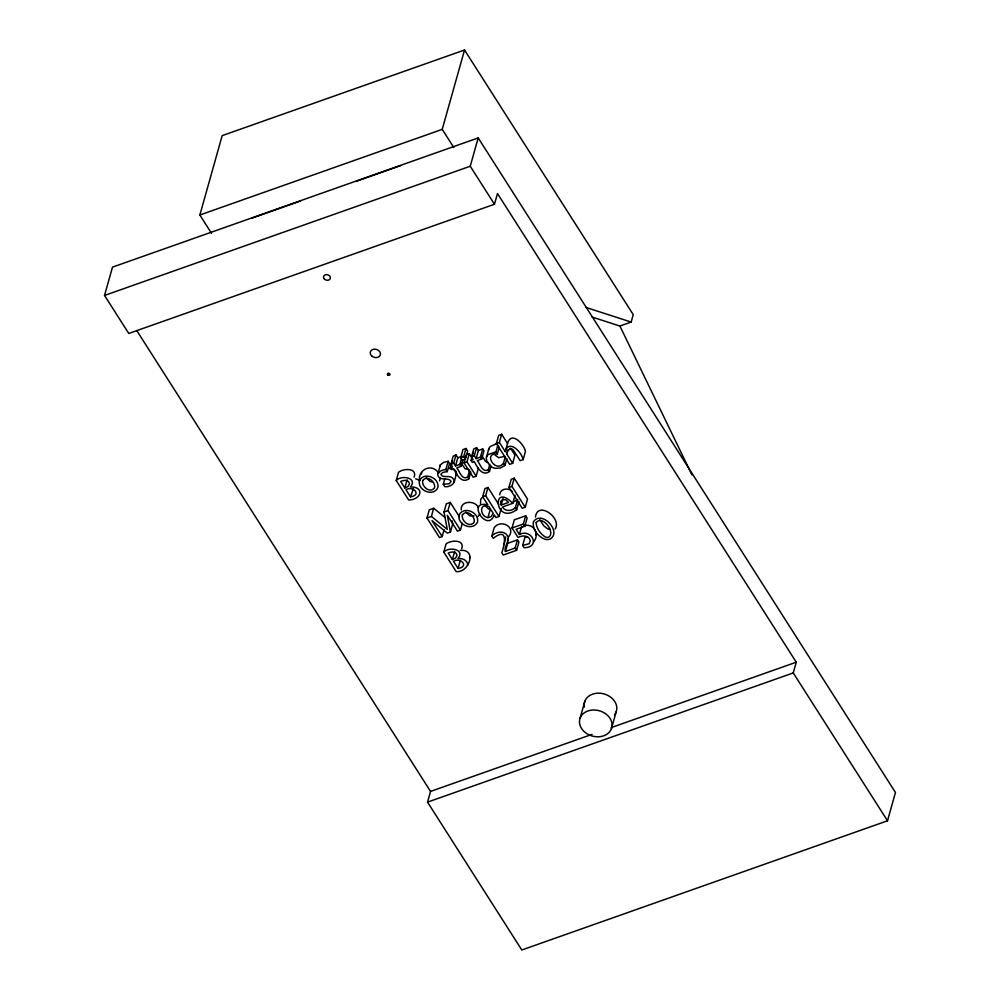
<?xml version="1.0" encoding="UTF-8"?>
<svg xmlns="http://www.w3.org/2000/svg" width="1000" height="1000" viewBox="0 0 1000 1000"><rect width="100%" height="100%" fill="white"/><g stroke="black" fill="none" stroke-linecap="round" stroke-linejoin="round"><path stroke-width="1.5" d="M522.663 545.413L524.15 547.737C541.112 547.388 531.725 528.175 519.375 534.475L516.087 529.325L524.825 526.25L527.125 518.088L525.675 515.812L514.312 519.825L512.025 527.987L518.075 537.487C522.087 535.075 528.987 535.112 530.262 540.65L529.212 543.713L522.663 545.413L524.963 537.25L527.513 537.075M533.75 541.788C540.125 533.612 533.475 522.863 523.775 525.7M467.638 565.225C467.962 560.312 462.088 557.888 457.912 558.575C465.712 549.587 449.012 546.188 443.775 552.1L456.225 571.638C469.075 572.925 477.425 548.737 460.213 550.413M443.263 484.263L444.787 486.65C449.425 487.55 457.875 482.663 452.512 477.975C449.375 474.825 442.863 478.575 440.812 474.363L442.863 472.388L447.25 471.625L449.55 463.462L448.162 461.3L443.85 462.287L440.363 464.837L437.738 474.688C438.888 481.863 448.638 476.512 451.125 481.463L449.175 483.738L443.263 484.263L444.8 478.825M454.237 482.05L456.6 472.962M499.738 494.825C499.812 488.625 508.663 487.275 512.212 491.5M419.387 480.75C417.425 490.525 433.338 497.188 437.85 487.663C439.85 477.875 423.875 471.225 419.387 480.75C418.162 468.675 432.5 463.075 438.75 473.237M421.463 474.012L421.688 472.587M440.375 478.075L439.55 480.788M440.037 466.525L440.363 464.837M501.662 434.275L499.375 442.438L505.238 451.637L507.537 443.475L501.662 434.275L498.675 435.337L496.388 443.5L509.675 464.338L512.663 463.288L506.75 454L507.75 450.775L509.925 449.05M505.238 451.637C508.963 438.512 521.912 452.587 523.138 459.588L520.15 460.637L513.125 449.862A2.325 1.85 15.7 0 0 509.925 449.05M507.537 443.475C511.262 430.35 524.212 444.425 525.438 451.425L523.138 459.588M507.45 540.363L507.863 538.65M887.513 820.788L793.25 672.925L796.263 662.212L497.488 193.538L494.475 204.25L128.763 333.462L104.537 295.45L112.487 267.137L478.2 137.925L895.462 792.475L887.513 820.788L521.8 950L427.537 802.138L430.55 791.425L136.812 330.65M211.55 233.337L199.862 215L222.175 135.638L464.538 50L633.25 314.662L631.175 322.062L619.913 326.037L592.137 317.062M453.8 147.513L442.225 129.362L464.538 50M494.475 204.25L470.238 166.238L478.2 137.925M396.225 480.487C401.463 474.562 418.162 477.975 410.363 486.962C424.9 486.625 421.488 499.762 408.675 500.025L396.225 480.487L398.512 472.325C403.288 468.275 417.638 467.675 414.113 477.2M404.85 487.95L400.7 481.45C403.663 479.963 408.787 479.462 409.525 483.738L407.975 486.562L404.85 487.95L407.137 479.787M410.513 496.838L405.962 489.712C413.137 485.3 422.05 495.125 410.513 496.838L413.462 488.45M444.087 529.763L442.175 536.562L439.45 537.525L426.987 517.987L429.288 509.825L433.7 508.263L445.025 517.5M426.987 517.987L431.4 516.425L433.7 508.263M447.25 471.625L445.875 469.462L448.162 461.3M470.8 471.95L468.888 478.75C461.7 484.212 456.375 474.2 453.775 468.925L451.712 469.65L450.462 467.7L452.525 466.962L450.875 464.363L453.162 456.2L456 454.9L457.812 457.75L455.513 465.913L459.825 464.387L461.35 458.95M450.462 467.7L452.375 460.887M455.513 465.913L453.7 463.062L456 454.9M431.4 516.425L447.262 529.35L444.025 511.975L446.312 503.812L450.262 502.413L459.4 516.737M460.712 457.7L463 449.538L465.988 448.488L467.65 451.087L465.363 459.25L462.375 460.3L460.712 457.7L463.7 456.65L465.988 448.488M442.175 536.562L432.013 520.625L447.35 533.138L450.425 532.05L447.312 515.275L457.45 531.163L460.425 530.112L447.962 510.575L450.262 502.413M469.663 470.15L467.75 476.962C461.875 480.7 459.475 470.925 456.763 467.863L461.075 466.337L462.987 459.538M478.45 468.025L476.15 476.188L473.162 477.238L464.025 462.9L466.325 454.738L469.312 453.688L473.125 459.688L471.062 460.412L472.312 462.375L474.375 461.637M476.15 476.188L467.013 461.85L469.312 453.688M443.775 552.1L446.062 543.938C450.838 539.9 465.188 539.3 461.662 548.812M450.425 532.05L452.725 523.888L452.163 520.837M471.062 460.412L473.363 452.25M474.3 455.775L476.587 447.612L473.762 448.925L471.475 457.088L474.3 455.775L476.112 458.638L480.425 457.113L482.713 448.95L478.413 450.475L476.112 458.638M460.425 530.112L462.337 523.312M452.4 559.575L448.25 553.062C451.213 551.587 456.337 551.075 457.075 555.35L455.525 558.175L452.4 559.575L454.688 551.413M489.875 464.237L488.338 469.675C482.475 473.425 480.075 463.65 477.362 460.588L481.662 459.062L483.963 450.9L482.713 448.95M486.538 456.95L488.837 448.787M458.062 568.45L453.512 561.325C460.688 556.912 469.6 566.737 458.062 568.45L460.35 560.288M474.3 461.512C476.925 466.8 482.238 476.962 489.487 471.475L491.012 466.037M501.238 508.338L498.95 516.5L495.938 517.562L494.225 514.875C487.612 533.812 465.538 499.837 487.85 504.862L482.65 496.712L484.95 488.55L487.95 487.5L498.75 504.438M505.4 456.438L503.488 463.25C495.712 473.688 482.375 452.7 497.362 453.975L495.975 451.8L497.887 444.988M498.95 516.5L485.65 495.662L487.95 487.5M497.362 453.975L499.275 447.175M487.962 517.612L490.975 516.75L493.188 513.25L488.988 506.65C478.862 502.175 479.812 516.575 487.962 517.612L490.25 509.45L488.45 508.925L485.1 505.487M506.75 454L507.887 449.925M495.975 451.8L488.212 454.562A8.012 6.35 15.7 0 0 486.275 458.363L486.925 461.475L490.3 465.975A9.663 7.662 15.7 0 0 495.262 468.35L500.4 468.025L504.925 465.487L506.838 458.688M517.463 539.862L515.163 548.025L505.412 551.462L507.713 543.3L517.463 539.862L518.913 542.137L516.625 550.3L503.263 555.025L501.8 552.737C504.888 544.35 508.263 526.4 493.3 538.325L491.838 536.025L494.125 527.863C500.288 518.713 516.638 526.85 508.625 536.763M512.663 463.288L514.963 455.125L510.513 448.162M501.25 505.012L500.487 501.6L502.537 499.663L505.737 499.75L508.512 502.45L501.25 505.012L503.162 498.212M508.938 487.425L511.238 479.263L514.225 478.212L527.513 499.062L525.212 507.225L522.225 508.275L508.938 487.425L511.925 486.375L514.225 478.212M513.663 501.938L517.688 499.45L515.388 507.612C511.825 511.337 505.35 511.688 502.362 507.013L512.75 503.35L515.037 495.188M512.75 503.35C491.2 481.138 494.588 525.887 516.7 509.663L519 501.5M519.375 534.475L521.675 526.312M524.825 526.25L523.375 523.975L525.675 515.812M580.087 718.188L584.812 701.35M611.45 728.625A16.538 13.125 15.7 0 0 591.812 710.1A16.538 13.125 15.7 0 0 584.038 731.488A16.538 13.125 15.7 0 0 611.45 728.625L616.188 711.787M535.65 534.85L536.05 533.625M505.688 536.925L504.1 544.575M469.588 558.038L469.938 557.062M456.2 474.8L456.538 473.888M479.8 513.862L478.237 516.263M555.112 529.087C562.325 517.913 537.438 500.312 535.438 517.075M438.062 473L441.562 470.45L445.875 469.462M491.838 536.025C495.637 531.688 503.888 530.15 507.4 535.638C510.9 541 503.512 545.925 505.412 551.462M482.625 497.125L480.775 499.113L480.5 503.475M504.087 456.525L498.65 457.688L493.55 453.9M450.875 464.363L453.7 463.062M199.862 215L442.225 129.362M251.762 218.225L299.962 201.2M356.337 181.275L400.788 165.575M104.537 295.45L470.238 166.238M496.388 443.5L499.375 442.438M457.812 457.75L462.125 456.225M464.025 462.9L467.013 461.85M482.65 496.712L485.65 495.662M444.025 511.975L447.962 510.575M512.025 527.987L523.375 523.975M430.55 791.425L592.112 734.338M611.2 727.6L796.263 662.212M427.537 802.138L793.25 672.925M495.775 444.087L490.5 446.4A8.012 6.35 15.7 0 0 488.562 450.2M468.713 469.475L465.087 468.812L461.225 463.113M474.038 515.962L469.7 515.8L465.9 512.05M448.663 468.288L454.812 469.812M432.15 481.975L430.05 481.438L426.238 477.688M487.975 462.45L485.675 461.538L481.825 455.825M415.625 478.825L420.075 480.5M585.862 307.413L631.175 322.062M478.413 507.587C475.262 500.1 460.213 500.5 461.262 509.888M503.488 463.25L504.925 465.487M511.925 486.375L525.212 507.225M515.388 507.612L516.7 509.663M476.587 447.612L478.413 450.475M480.425 457.113L481.662 459.062M488.338 469.675L489.487 471.475M463.7 456.65L465.363 459.25M515.163 548.025L516.625 550.3M459.825 464.387L461.075 466.337M467.75 476.962L468.888 478.75M539.825 519.8L543.787 525.825L547.537 528.8A4.013 3.175 15.7 0 0 549.925 529.225M455.938 471.1L456.4 472.038M619.913 326.037L691.938 474.913M507.4 541.912L507.713 543.3M584.388 707.062A16.538 13.125 15.7 0 1 603.6 693.812A16.538 13.125 15.7 0 1 614.487 714.8M536.163 522.675C536.438 528.413 540.5 533.913 545.237 536.962A4.013 3.175 15.7 0 0 548.8 537.137C555.925 532.125 542.013 514.35 536.163 522.675M459.05 515.112C457.088 524.875 472.987 531.55 477.512 522.025C479.5 512.238 463.537 505.588 459.05 515.112M533.5 521.737C531.925 529.075 537.987 536.438 544.525 539.075A7.125 5.65 15.7 0 0 550.013 539.1C562.413 532.062 541.725 509.525 533.5 521.737M422.738 480.45C421.312 486.275 429.8 493.825 434.487 487.962C435.988 482.113 427.425 474.6 422.738 480.45M462.4 514.812C460.962 520.638 469.462 528.188 474.137 522.325C475.637 516.462 467.075 508.963 462.4 514.812M324.475 279.163A3.487 2.763 15.7 0 0 330.25 278.562A3.487 2.763 15.7 0 0 326.112 274.662A3.487 2.763 15.7 0 0 324.475 279.163M371.65 355.938A5.225 4.138 15.7 0 0 380.3 355.037A5.225 4.138 15.7 0 0 374.1 349.188A5.225 4.138 15.7 0 0 371.65 355.938M387.738 374.913A1.3 1.037 15.7 0 0 389.9 374.688A1.3 1.037 15.7 0 0 388.35 373.225A1.3 1.037 15.7 0 0 387.738 374.913"/></g></svg>
